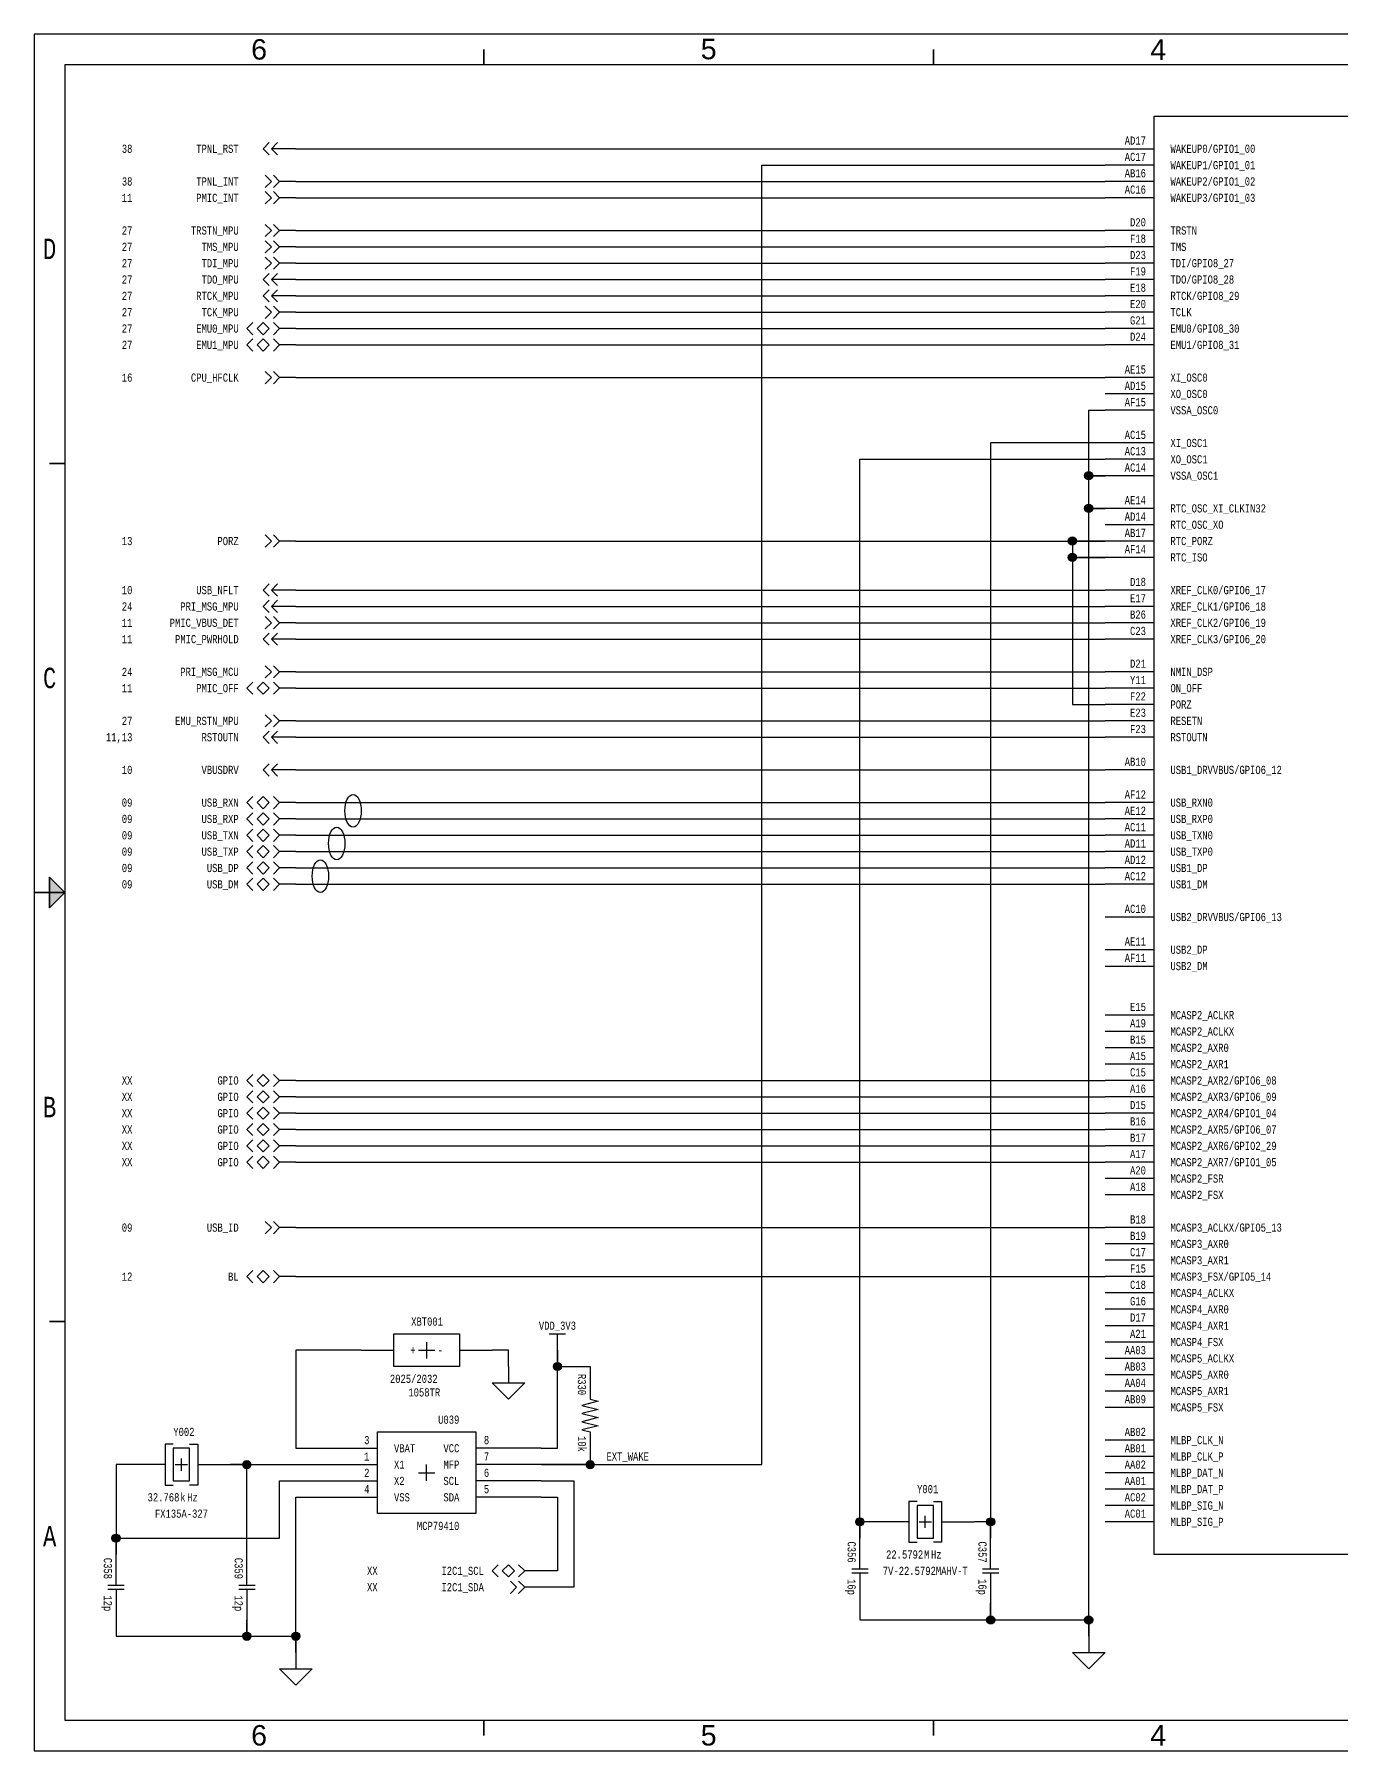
# Paper-space layout '18' of a CAD drawing. Header units: inches. Extents: x 0.2 to 16.8, y 0.2 to 10.8.
# Drawn here: x 0.25 to 8.24, y 0.25 to 10.75 of the extents above; entities that cross this region are included whole.
import ezdxf
from ezdxf.enums import TextEntityAlignment as Align

# ---------------------------------------------------------------- set-up
doc = ezdxf.new("R2010")
doc.units = ezdxf.units.IN
doc.header["$MEASUREMENT"] = 0
for name, color, linetype in [('BORDER', 13, 'Continuous'), ('COMPONENT', 14, 'Continuous'), ('SIGNAL', 84, 'Continuous'), ('TEXT', 252, 'Continuous')]:
    doc.layers.add(name, color=color, linetype=linetype)
doc.styles.add('Monotxt_75', font='monotxt.shx', dxfattribs={"width": 0.75})
doc.styles.get("Standard").update_dxf_attribs({"font": 'arial.ttf'})

# ---------------------------------------------------------------- blocks, each defined once
blk = doc.blocks.new('ANSI B Frame')
at = {"layer": 'BORDER', "lineweight": 35}
h = blk.add_hatch(color=256, dxfattribs=at)
h.dxf.hatch_style = 1
h.paths.add_polyline_path([(0.34375, 5.59375), (0.34375, 5.5), (0.4375, 5.5)])
h.paths.add_polyline_path([(0.4375, 5.5), (0.34375, 5.5), (0.34375, 5.40625)])
at = {"layer": 'BORDER'}
for points in [[(0.25, 0.25), (16.75, 0.25), (16.75, 10.75), (0.25, 10.75)], [(0.4375, 0.4375), (16.5625, 0.4375), (16.5625, 10.5625), (0.4375, 10.5625)]]:
    blk.add_lwpolyline(points, close=True, dxfattribs=at)
at = {"layer": 'BORDER', "lineweight": 35}
for points in [[(3, 10.65625), (3, 10.5625)], [(5.75, 10.65625), (5.75, 10.5625)], [(0.34375, 8.125), (0.4375, 8.125)], [(0.4375, 5.5), (0.25, 5.5)], [(0.34375, 2.875), (0.4375, 2.875)], [(3, 0.34375), (3, 0.4375)], [(5.75, 0.34375), (5.75, 0.4375)]]:
    blk.add_lwpolyline(points, dxfattribs=at)
blk.add_lwpolyline([(0.4375, 5.5), (0.34375, 5.59375), (0.34375, 5.40625)], close=True, dxfattribs=at)
at = {"layer": 'BORDER', "style": 'Monotxt_75', "width": 0.75}
for s, p in [('D', (0.34375, 9.4375)), ('C', (0.34375, 6.8125)), ('B', (0.34375, 4.1875)), ('A', (0.34375, 1.5625))]:
    blk.add_text(s, height=0.125, dxfattribs=at).set_placement(p, align=Align.MIDDLE_CENTER)
at = {"layer": 'BORDER', "flags": 8}
for tag, p in [('ZN6', (1.625, 10.65787)), ('ZN5', (4.375, 10.66009)), ('ZN4', (7.125, 10.65625)), ('ZN3', (9.875, 10.65796)), ('ZN2', (12.625, 10.65574)), ('ZN1', (15.375, 10.65574)), ('ZN6', (1.625, 0.34375)), ('ZN5', (4.375, 0.34375)), ('ZN4', (7.125, 0.34375)), ('ZN3', (9.875, 0.34375)), ('ZN2', (12.625, 0.34375)), ('ZN1', (15.375, 0.34375))]:
    blk.add_attdef(tag, text='', height=0.125, dxfattribs=at).set_placement(p, align=Align.MIDDLE_CENTER)
at = {"layer": 'TEXT', "style": 'Monotxt_75', "width": 0.75, "flags": 8}
for tag, height, p in [('DESRP', 0.0625, (13.625, 1)), ('DWG_NO', 0.1875, (13.9625, 0.7125))]:
    blk.add_attdef(tag, text='', height=height, dxfattribs=at).set_placement(p, align=Align.MIDDLE_LEFT)
for tag, height, p in [('SHTSZ', 0.1875, (13.7375, 0.7125)), ('REV', 0.1875, (16.4125, 0.7125)), ('SCALE', 0.0625, (14.15625, 0.5)), ('REVDATE', 0.0625, (15.11875, 0.5)), ('CURRSHT', 0.0625, (16.0625, 0.5)), ('LASTSHT', 0.0625, (16.4375, 0.5))]:
    blk.add_attdef(tag, text='', height=height, dxfattribs=at).set_placement(p, align=Align.MIDDLE_CENTER)
blk = doc.blocks.new('AM5728_A')
blk.add_lwpolyline([(-1.4, 4.4), (1.4, 4.4), (1.4, -4.4), (-1.4, -4.4)], close=True)
for points in [[(-1.7, 4.2), (-1.4, 4.2)], [(1.7, 4.2), (1.4, 4.2)], [(-1.4, 4.1), (-1.7, 4.1)], [(1.7, 4.1), (1.4, 4.1)], [(-1.4, 4), (-1.7, 4)], [(1.7, 4), (1.4, 4)], [(-1.4, 3.9), (-1.7, 3.9)], [(1.7, 3.9), (1.4, 3.9)], [(1.7, 3.8), (1.4, 3.8)], [(-1.4, 3.7), (-1.7, 3.7)], [(1.7, 3.7), (1.4, 3.7)], [(-1.4, 3.6), (-1.7, 3.6)], [(1.7, 3.6), (1.4, 3.6)], [(-1.4, 3.5), (-1.7, 3.5)], [(1.7, 3.5), (1.4, 3.5)], [(-1.4, 3.4), (-1.7, 3.4)], [(1.7, 3.4), (1.4, 3.4)], [(-1.4, 3.3), (-1.7, 3.3)], [(1.7, 3.3), (1.4, 3.3)], [(-1.4, 3.2), (-1.7, 3.2)], [(1.7, 3.2), (1.4, 3.2)], [(-1.4, 3.1), (-1.7, 3.1)], [(1.7, 3.1), (1.4, 3.1)], [(-1.4, 3), (-1.7, 3)], [(1.7, 3), (1.4, 3)], [(1.7, 2.9), (1.4, 2.9)], [(-1.4, 2.8), (-1.7, 2.8)], [(1.7, 2.8), (1.4, 2.8)], [(-1.4, 2.7), (-1.7, 2.7)], [(1.7, 2.7), (1.4, 2.7)], [(-1.4, 2.6), (-1.7, 2.6)], [(1.7, 2.6), (1.4, 2.6)], [(1.7, 2.5), (1.4, 2.5)], [(-1.4, 2.4), (-1.7, 2.4)], [(1.7, 2.4), (1.4, 2.4)], [(-1.4, 2.3), (-1.7, 2.3)], [(1.7, 2.3), (1.4, 2.3)], [(-1.4, 2.2), (-1.7, 2.2)], [(1.7, 2.2), (1.4, 2.2)], [(1.7, 2.1), (1.4, 2.1)], [(-1.4, 2), (-1.7, 2)], [(1.7, 2), (1.4, 2)], [(-1.4, 1.9), (-1.7, 1.9)], [(1.7, 1.9), (1.4, 1.9)], [(-1.4, 1.8), (-1.7, 1.8)], [(1.7, 1.8), (1.4, 1.8)], [(-1.4, 1.7), (-1.7, 1.7)], [(1.7, 1.7), (1.4, 1.7)], [(1.7, 1.6), (1.4, 1.6)], [(-1.4, 1.5), (-1.7, 1.5)], [(1.7, 1.5), (1.4, 1.5)], [(-1.4, 1.4), (-1.7, 1.4)], [(1.7, 1.4), (1.4, 1.4)], [(-1.4, 1.3), (-1.7, 1.3)], [(1.7, 1.3), (1.4, 1.3)], [(-1.4, 1.2), (-1.7, 1.2)], [(1.7, 1.2), (1.4, 1.2)], [(1.7, 1.1), (1.4, 1.1)], [(-1.4, 1), (-1.7, 1)], [(1.7, 1), (1.4, 1)], [(-1.4, 0.9), (-1.7, 0.9)], [(1.7, 0.9), (1.4, 0.9)], [(-1.4, 0.8), (-1.7, 0.8)], [(1.7, 0.8), (1.4, 0.8)], [(-1.4, 0.7), (-1.7, 0.7)], [(1.7, 0.7), (1.4, 0.7)], [(-1.4, 0.6), (-1.7, 0.6)], [(1.7, 0.6), (1.4, 0.6)], [(1.7, 0.5), (1.4, 0.5)], [(-1.4, 0.4), (-1.7, 0.4)], [(1.7, 0.4), (1.4, 0.4)], [(1.7, 0.3), (1.4, 0.3)], [(-1.4, 0.2), (-1.7, 0.2)], [(1.7, 0.2), (1.4, 0.2)], [(-1.4, 0.1), (-1.7, 0.1)], [(-1.4, 0), (-1.7, 0)], [(1.7, 0.1), (1.4, 0.1)], [(1.7, 0), (1.4, 0)], [(-1.4, -0.1), (-1.7, -0.1)], [(1.7, -0.1), (1.4, -0.1)], [(-1.4, -0.2), (-1.7, -0.2)], [(1.7, -0.2), (1.4, -0.2)], [(-1.4, -0.3), (-1.7, -0.3)], [(1.7, -0.3), (1.4, -0.3)], [(1.7, -0.4), (1.4, -0.4)], [(-1.4, -0.5), (-1.7, -0.5)], [(1.7, -0.5), (1.4, -0.5)], [(1.7, -0.6), (1.4, -0.6)], [(-1.4, -0.7), (-1.7, -0.7)], [(1.7, -0.7), (1.4, -0.7)], [(-1.7, -0.8), (-1.4, -0.8)], [(1.7, -0.8), (1.4, -0.8)], [(1.7, -0.9), (1.4, -0.9)], [(1.7, -1), (1.4, -1)], [(-1.4, -1.1), (-1.7, -1.1)], [(1.7, -1.1), (1.4, -1.1)], [(-1.4, -1.2), (-1.7, -1.2)], [(1.7, -1.2), (1.4, -1.2)], [(-1.4, -1.3), (-1.7, -1.3)], [(-1.4, -1.4), (-1.7, -1.4)], [(1.7, -1.4), (1.4, -1.4)], [(-1.4, -1.5), (-1.7, -1.5)], [(1.7, -1.5), (1.4, -1.5)], [(-1.4, -1.6), (-1.7, -1.6)], [(1.7, -1.6), (1.4, -1.6)], [(-1.4, -1.7), (-1.7, -1.7)], [(1.7, -1.7), (1.4, -1.7)], [(-1.4, -1.8), (-1.7, -1.8)], [(1.7, -1.8), (1.4, -1.8)], [(-1.4, -1.9), (-1.7, -1.9)], [(1.7, -1.9), (1.4, -1.9)], [(-1.4, -2), (-1.7, -2)], [(-1.4, -2.1), (-1.7, -2.1)], [(1.7, -2), (1.4, -2)], [(-1.4, -2.2), (-1.7, -2.2)], [(1.7, -2.1), (1.4, -2.1)], [(1.7, -2.2), (1.4, -2.2)], [(1.7, -2.3), (1.4, -2.3)], [(-1.4, -2.4), (-1.7, -2.4)], [(1.7, -2.4), (1.4, -2.4)], [(-1.4, -2.5), (-1.7, -2.5)], [(1.7, -2.5), (1.4, -2.5)], [(-1.4, -2.6), (-1.7, -2.6)], [(1.7, -2.6), (1.4, -2.6)], [(-1.4, -2.7), (-1.7, -2.7)], [(1.7, -2.7), (1.4, -2.7)], [(-1.4, -2.8), (-1.7, -2.8)], [(1.7, -2.8), (1.4, -2.8)], [(-1.4, -2.9), (-1.7, -2.9)], [(1.7, -2.9), (1.4, -2.9)], [(-1.4, -3), (-1.7, -3)], [(1.7, -3), (1.4, -3)], [(-1.4, -3.1), (-1.7, -3.1)], [(1.7, -3.1), (1.4, -3.1)], [(-1.4, -3.2), (-1.7, -3.2)], [(1.7, -3.2), (1.4, -3.2)], [(-1.4, -3.3), (-1.7, -3.3)], [(1.7, -3.3), (1.4, -3.3)], [(-1.4, -3.4), (-1.7, -3.4)], [(-1.4, -3.5), (-1.7, -3.5)], [(1.7, -3.5), (1.4, -3.5)], [(1.7, -3.6), (1.4, -3.6)], [(-1.4, -3.7), (-1.7, -3.7)], [(1.7, -3.7), (1.4, -3.7)], [(-1.4, -3.8), (-1.7, -3.8)], [(1.7, -3.8), (1.4, -3.8)], [(-1.4, -3.9), (-1.7, -3.9)], [(1.7, -3.9), (1.4, -3.9)], [(-1.4, -4), (-1.7, -4)], [(-1.4, -4.1), (-1.7, -4.1)], [(1.7, -4.1), (1.4, -4.1)], [(-1.4, -4.2), (-1.7, -4.2)], [(1.7, -4.2), (1.4, -4.2)]]:
    blk.add_lwpolyline(points)
at = {"color": 7}
for points in [[(0, 0.1), (0, 0), (0.1, 0)], [(-0.1, 0), (0, 0), (0, -0.1)]]:
    blk.add_lwpolyline(points, dxfattribs=at)
at = {"layer": 'TEXT', "style": 'Monotxt_75', "width": 0.75}
for s, p in [('a', (1.3, 4.45)), ('AD17', (-1.45, 4.225)), ('AC17', (-1.45, 4.125)), ('AB16', (-1.45, 4.025)), ('AC16', (-1.45, 3.925)), ('D20', (-1.45, 3.725)), ('F18', (-1.45, 3.625)), ('D23', (-1.45, 3.525)), ('F19', (-1.45, 3.425)), ('E18', (-1.45, 3.325)), ('E20', (-1.45, 3.225)), ('G21', (-1.45, 3.125)), ('D24', (-1.45, 3.025)), ('AE15', (-1.45, 2.825)), ('AD15', (-1.45, 2.725)), ('AF15', (-1.45, 2.625)), ('AC15', (-1.45, 2.425)), ('AC13', (-1.45, 2.325)), ('AC14', (-1.45, 2.225)), ('AE14', (-1.45, 2.025)), ('AD14', (-1.45, 1.925)), ('AB17', (-1.45, 1.825)), ('AF14', (-1.45, 1.725)), ('D18', (-1.45, 1.525)), ('E17', (-1.45, 1.425)), ('B26', (-1.45, 1.325)), ('C23', (-1.45, 1.225)), ('D21', (-1.45, 1.025)), ('Y11', (-1.45, 0.925)), ('F22', (-1.45, 0.825)), ('E23', (-1.45, 0.725)), ('F23', (-1.45, 0.625)), ('AB10', (-1.45, 0.425)), ('AF12', (-1.45, 0.225)), ('AE12', (-1.45, 0.125)), ('AC11', (-1.45, 0.025)), ('AD11', (-1.45, -0.075)), ('AD12', (-1.45, -0.175)), ('AC12', (-1.45, -0.275)), ('AC10', (-1.45, -0.475)), ('AE11', (-1.45, -0.675)), ('AF11', (-1.45, -0.775)), ('E15', (-1.45, -1.075)), ('A19', (-1.45, -1.175)), ('B15', (-1.45, -1.275)), ('A15', (-1.45, -1.375)), ('C15', (-1.45, -1.475)), ('A16', (-1.45, -1.575)), ('D15', (-1.45, -1.675)), ('B16', (-1.45, -1.775)), ('B17', (-1.45, -1.875)), ('A17', (-1.45, -1.975)), ('A20', (-1.45, -2.075)), ('A18', (-1.45, -2.175)), ('B18', (-1.45, -2.375)), ('B19', (-1.45, -2.475)), ('C17', (-1.45, -2.575)), ('C18', (-1.45, -2.775)), ('F15', (-1.45, -2.675)), ('G16', (-1.45, -2.875)), ('D17', (-1.45, -2.975)), ('A21', (-1.45, -3.075)), ('AA03', (-1.45, -3.175)), ('AB03', (-1.45, -3.275)), ('AA04', (-1.45, -3.375)), ('AB09', (-1.45, -3.475)), ('AB02', (-1.45, -3.675)), ('AB01', (-1.45, -3.775)), ('AA02', (-1.45, -3.875)), ('AA01', (-1.45, -3.975)), ('AC02', (-1.45, -4.075)), ('AC01', (-1.45, -4.175))]:
    blk.add_text(s, height=0.05, dxfattribs=at).set_placement(p, align=Align.RIGHT)
for s, p in [('WAKEUP0/GPIO1_00', (-1.3, 4.2)), ('WAKEUP1/GPIO1_01', (-1.3, 4.1)), ('WAKEUP2/GPIO1_02', (-1.3, 4)), ('WAKEUP3/GPIO1_03', (-1.3, 3.9)), ('TRSTN', (-1.3, 3.7)), ('TMS', (-1.3, 3.6)), ('TDI/GPIO8_27', (-1.3, 3.5)), ('TDO/GPIO8_28', (-1.3, 3.4)), ('RTCK/GPIO8_29', (-1.3, 3.3)), ('TCLK', (-1.3, 3.2)), ('EMU0/GPIO8_30', (-1.3, 3.1)), ('EMU1/GPIO8_31', (-1.3, 3)), ('XI_OSC0', (-1.3, 2.8)), ('VSSA_OSC0', (-1.3, 2.6)), ('XO_OSC0', (-1.3, 2.7)), ('XI_OSC1', (-1.3, 2.4)), ('XO_OSC1', (-1.3, 2.3)), ('VSSA_OSC1', (-1.3, 2.2)), ('RTC_OSC_XI_CLKIN32', (-1.3, 2)), ('RTC_OSC_XO', (-1.3, 1.9)), ('RTC_PORZ', (-1.3, 1.8)), ('RTC_ISO', (-1.3, 1.7)), ('XREF_CLK0/GPIO6_17', (-1.3, 1.5)), ('XREF_CLK1/GPIO6_18', (-1.3, 1.4)), ('XREF_CLK2/GPIO6_19', (-1.3, 1.3)), ('XREF_CLK3/GPIO6_20', (-1.3, 1.2)), ('NMIN_DSP', (-1.3, 1)), ('ON_OFF', (-1.3, 0.9)), ('PORZ', (-1.3, 0.8)), ('RESETN', (-1.3, 0.7)), ('RSTOUTN', (-1.3, 0.6)), ('USB1_DRVVBUS/GPIO6_12', (-1.3, 0.4)), ('USB_RXN0', (-1.3, 0.2)), ('USB_RXP0', (-1.3, 0.1)), ('USB_TXN0', (-1.3, 0)), ('USB_TXP0', (-1.3, -0.1)), ('USB1_DP', (-1.3, -0.2)), ('USB1_DM', (-1.3, -0.3)), ('USB2_DRVVBUS/GPIO6_13', (-1.3, -0.5)), ('USB2_DP', (-1.3, -0.7)), ('USB2_DM', (-1.3, -0.8)), ('MCASP2_ACLKR', (-1.3, -1.1)), ('MCASP2_ACLKX', (-1.3, -1.2)), ('MCASP2_AXR0', (-1.3, -1.3)), ('MCASP2_AXR1', (-1.3, -1.4)), ('MCASP2_AXR2/GPIO6_08', (-1.3, -1.5)), ('MCASP2_AXR3/GPIO6_09', (-1.3, -1.6)), ('MCASP2_AXR4/GPIO1_04', (-1.3, -1.7)), ('MCASP2_AXR5/GPIO6_07', (-1.3, -1.8)), ('MCASP2_AXR6/GPIO2_29', (-1.3, -1.9)), ('MCASP2_AXR7/GPIO1_05', (-1.3, -2)), ('MCASP2_FSR', (-1.3, -2.1)), ('MCASP2_FSX', (-1.3, -2.2)), ('MCASP3_ACLKX/GPIO5_13', (-1.3, -2.4)), ('MCASP3_AXR0', (-1.3, -2.5)), ('MCASP3_AXR1', (-1.3, -2.6)), ('MCASP3_FSX/GPIO5_14', (-1.3, -2.7)), ('MCASP4_ACLKX', (-1.3, -2.8)), ('MCASP4_AXR0', (-1.3, -2.9)), ('MCASP4_AXR1', (-1.3, -3)), ('MCASP4_FSX', (-1.3, -3.1)), ('MCASP5_ACLKX', (-1.3, -3.2)), ('MCASP5_AXR0', (-1.3, -3.3)), ('MCASP5_AXR1', (-1.3, -3.4)), ('MCASP5_FSX', (-1.3, -3.5)), ('MLBP_CLK_N', (-1.3, -3.7)), ('MLBP_CLK_P', (-1.3, -3.8)), ('MLBP_DAT_N', (-1.3, -3.9)), ('MLBP_DAT_P', (-1.3, -4)), ('MLBP_SIG_N', (-1.3, -4.1)), ('MLBP_SIG_P', (-1.3, -4.2))]:
    blk.add_text(s, height=0.05, dxfattribs=at).set_placement(p, align=Align.MIDDLE_LEFT)
for s, p in [('GPMC_A00/GPIO7_03', (1.3, 4.2)), ('GPMC_A01/GPIO7_04', (1.3, 4.1)), ('GPMC_A02/GPIO7_05', (1.3, 4)), ('GPMC_A03/GPIO7_06', (1.3, 3.9)), ('GPMC_A04/GPIO1_26', (1.3, 3.8)), ('GPMC_A05/GPIO1_27', (1.3, 3.7)), ('GPMC_A06/GPIO1_28', (1.3, 3.6)), ('GPMC_A07/GPIO1_29', (1.3, 3.5)), ('GPMC_A08/GPIO1_30', (1.3, 3.4)), ('GPMC_A09/GPIO1_31', (1.3, 3.3)), ('GPMC_A10/GPIO2_00', (1.3, 3.2)), ('GPMC_A11/GPIO2_01', (1.3, 3.1)), ('GPMC_A12/GPIO2_02', (1.3, 3)), ('GPMC_A13/GPIO2_03', (1.3, 2.9)), ('GPMC_A14/GPIO2_04', (1.3, 2.8)), ('GPMC_A15/GPIO2_05', (1.3, 2.7)), ('GPMC_A16/GPIO2_06', (1.3, 2.6)), ('GPMC_A17/GPIO2_07', (1.3, 2.5)), ('GPMC_A18/GPIO2_08', (1.3, 2.4)), ('GPMC_A19/GPIO2_09', (1.3, 2.3)), ('GPMC_A20/GPIO2_10', (1.3, 2.2)), ('GPMC_A21/GPIO2_11', (1.3, 2.1)), ('GPMC_A22/GPIO2_12', (1.3, 2)), ('GPMC_A23/GPIO2_13', (1.3, 1.9)), ('GPMC_A24/GPIO2_14', (1.3, 1.8)), ('GPMC_A25/GPIO2_15', (1.3, 1.7)), ('GPMC_A26/GPIO2_16', (1.3, 1.6)), ('GPMC_A27/GPIO2_17', (1.3, 1.5)), ('GPMC_AD00/GPIO1_06/SYSBOOT00', (1.3, 1.4)), ('GPMC_AD01/GPIO1_07/SYSBOOT01', (1.3, 1.3)), ('GPMC_AD02/GPIO1_08/SYSBOOT02', (1.3, 1.2)), ('GPMC_AD03/GPIO1_09/SYSBOOT03', (1.3, 1.1)), ('GPMC_AD04/GPIO1_10/SYSBOOT04', (1.3, 1)), ('GPMC_AD05/GPIO1_11/SYSBOOT05', (1.3, 0.9)), ('GPMC_AD06/GPIO1_12/SYSBOOT06', (1.3, 0.8)), ('GPMC_AD07/GPIO1_13/SYSBOOT07', (1.3, 0.7)), ('GPMC_AD08/GPIO7_18/SYSBOOT08', (1.3, 0.6)), ('GPMC_AD09/GPIO7_19/SYSBOOT09', (1.3, 0.5)), ('GPMC_AD10/GPIO7_28/SYSBOOT10', (1.3, 0.4)), ('GPMC_AD11/GPIO7_29/SYSBOOT11', (1.3, 0.3)), ('GPMC_AD12/GPIO1_18/SYSBOOT12', (1.3, 0.2)), ('GPMC_AD13/GPIO1_19/SYSBOOT13', (1.3, 0.1)), ('GPMC_AD14/GPIO1_20/SYSBOOT14', (1.3, 0)), ('GPMC_AD15/GPIO1_21/SYSBOOT15', (1.3, -0.1)), ('GPMC_ADVN_ALE/GPIO2_23', (1.3, -0.2)), ('GPMC_BEN0/GPIO2_26', (1.3, -0.3)), ('GPMC_BEN1/GPIO2_27', (1.3, -0.4)), ('GPMC_CLK/GPIO2_22', (1.3, -0.5)), ('GPMC_CS0/GPIO2_19', (1.3, -0.6)), ('GPMC_CS1/GPIO2_18', (1.3, -0.7)), ('GPMC_CS2/GPIO2_20', (1.3, -0.8)), ('GPMC_CS3/GPIO2_21', (1.3, -0.9)), ('GPMC_OEN_REN/GPIO2_24', (1.3, -1)), ('GPMC_WAIT0/GPIO2_28', (1.3, -1.1)), ('GPMC_WEN/GPIO2_25', (1.3, -1.2)), ('MCASP1_ACLKR/GPIO5_00', (1.3, -1.4)), ('MCASP1_ACLKX/GPIO7_31', (1.3, -1.5)), ('MCASP1_AXR0/GPIO5_02', (1.3, -1.6)), ('MCASP1_AXR1/GPIO5_03', (1.3, -1.7)), ('MCASP1_AXR10/GPIO5_12', (1.3, -1.8)), ('MCASP1_AXR11/GPIO4_17', (1.3, -1.9)), ('MCASP1_AXR12/GPIO4_18', (1.3, -2)), ('MCASP1_AXR13/GPIO6_04', (1.3, -2.1)), ('MCASP1_AXR14/GPIO6_05', (1.3, -2.2)), ('MCASP1_AXR15/GPIO6_06', (1.3, -2.3)), ('MCASP1_AXR2/GPIO5_04', (1.3, -2.4)), ('MCASP1_AXR3/GPIO5_05', (1.3, -2.5)), ('MCASP1_AXR4/GPIO5_06', (1.3, -2.6)), ('MCASP1_AXR5/GPIO5_07', (1.3, -2.7)), ('MCASP1_AXR6/GPIO5_08', (1.3, -2.8)), ('MCASP1_AXR7/GPIO5_09', (1.3, -2.9)), ('MCASP1_AXR8/GPIO5_10', (1.3, -3)), ('MCASP1_AXR9/GPIO5_11', (1.3, -3.1)), ('MCASP1_FSR/GPIO5_01', (1.3, -3.2)), ('MCASP1_FSX/GPIO7_30', (1.3, -3.3)), ('GPIO6_10', (1.3, -3.5)), ('GPIO6_11', (1.3, -3.6)), ('GPIO6_14', (1.3, -3.7)), ('GPIO6_15', (1.3, -3.8)), ('GPIO6_16', (1.3, -3.9)), ('LJCB_CLKN', (1.3, -4.1)), ('LJCB_CLKP', (1.3, -4.2))]:
    blk.add_text(s, height=0.05, dxfattribs=at).set_placement(p, align=Align.MIDDLE_RIGHT)
for s, p in [('R06', (1.45, 4.225)), ('T09', (1.45, 4.125)), ('T06', (1.45, 4.025)), ('T07', (1.45, 3.925)), ('P06', (1.45, 3.825)), ('R09', (1.45, 3.725)), ('R05', (1.45, 3.625)), ('P05', (1.45, 3.525)), ('N07', (1.45, 3.425)), ('R04', (1.45, 3.325)), ('N09', (1.45, 3.225)), ('P09', (1.45, 3.125)), ('P04', (1.45, 3.025)), ('R03', (1.45, 2.925)), ('T02', (1.45, 2.825)), ('U02', (1.45, 2.725)), ('U01', (1.45, 2.625)), ('P03', (1.45, 2.525)), ('R02', (1.45, 2.425)), ('K07', (1.45, 2.325)), ('M07', (1.45, 2.225)), ('J05', (1.45, 2.125)), ('K06', (1.45, 2.025)), ('J07', (1.45, 1.925)), ('J04', (1.45, 1.825)), ('J06', (1.45, 1.725)), ('H04', (1.45, 1.625)), ('H05', (1.45, 1.525)), ('M06', (1.45, 1.425)), ('M02', (1.45, 1.325)), ('L05', (1.45, 1.225)), ('M01', (1.45, 1.125)), ('L06', (1.45, 1.025)), ('L04', (1.45, 0.925)), ('L03', (1.45, 0.825)), ('L02', (1.45, 0.725)), ('L01', (1.45, 0.625)), ('K02', (1.45, 0.525)), ('J01', (1.45, 0.425)), ('J02', (1.45, 0.325)), ('H01', (1.45, 0.225)), ('J03', (1.45, 0.125)), ('H02', (1.45, 0.025)), ('H03', (1.45, -0.075)), ('N01', (1.45, -0.175)), ('N06', (1.45, -0.275)), ('M04', (1.45, -0.375)), ('T01', (1.45, -0.575)), ('P07', (1.45, -0.475)), ('H06', (1.45, -0.675)), ('P02', (1.45, -0.775)), ('P01', (1.45, -0.875)), ('M05', (1.45, -0.975)), ('N02', (1.45, -1.075)), ('M03', (1.45, -1.175)), ('B14', (1.45, -1.375)), ('C14', (1.45, -1.475)), ('G12', (1.45, -1.575)), ('F12', (1.45, -1.675)), ('B13', (1.45, -1.775)), ('A12', (1.45, -1.875)), ('E14', (1.45, -1.975)), ('A13', (1.45, -2.075)), ('G14', (1.45, -2.175)), ('F14', (1.45, -2.275)), ('G13', (1.45, -2.375)), ('J11', (1.45, -2.475)), ('E12', (1.45, -2.575)), ('F13', (1.45, -2.675)), ('C12', (1.45, -2.775)), ('D12', (1.45, -2.875)), ('B12', (1.45, -2.975)), ('A11', (1.45, -3.075)), ('J14', (1.45, -3.175)), ('D14', (1.45, -3.275)), ('AC05', (1.45, -3.475)), ('AB04', (1.45, -3.575)), ('E21', (1.45, -3.675)), ('F20', (1.45, -3.775)), ('F21', (1.45, -3.875)), ('AH15', (1.45, -4.075)), ('AG15', (1.45, -4.175))]:
    blk.add_text(s, height=0.05, dxfattribs=at).set_placement(p)
blk.add_text('AM5728', height=0.05, dxfattribs=at).set_placement((1.3, -4.45), align=Align.TOP_RIGHT)
at = {"layer": 'TEXT', "style": 'Monotxt_75', "width": 0.75, "flags": 8}
blk.add_attdef('REFNO', text='', height=0.05, dxfattribs=at).set_placement((1.262, 4.45), align=Align.RIGHT)
blk = doc.blocks.new('FROM_CONN')
for points in [[(0, 0), (0.05, 0)], [(0.06875, 0.01875), (0.05, 0), (0.06875, -0.01875)], [(0.09375, 0.01875), (0.075, 0), (0.09375, -0.01875)]]:
    blk.add_lwpolyline(points)
blk = doc.blocks.new('TO_CONN')
for points in [[(0, 0), (0.075, 0)], [(0.05625, 0.01875), (0.075, 0), (0.05625, -0.01875)], [(0.08125, 0.01875), (0.1, 0), (0.08125, -0.01875)]]:
    blk.add_lwpolyline(points)
blk = doc.blocks.new('BIDIR_CONN')
for points in [[(0, 0), (0.05, 0)], [(0.06875, 0.01875), (0.05, 0), (0.06875, -0.01875)], [(0.13125, 0.01875), (0.15, 0), (0.13125, -0.01875)]]:
    blk.add_lwpolyline(points)
blk.add_lwpolyline([(0.1, 0.01875), (0.08125, 0), (0.1, -0.01875), (0.11875, 0)], close=True)
blk = doc.blocks.new('FLOAT_GND')
blk.add_lwpolyline([(0, 0), (0, -0.05)])
blk.add_lwpolyline([(-0.05, -0.05), (0.05, -0.05), (0, -0.1)], close=True)
blk = doc.blocks.new('CONNECT')
blk.add_hatch(color=256).paths.add_polyline_path([(0.0125, 0, 1), (-0.0125, 0, 1)])
blk.add_circle((0, 0), 0.0125)
blk = doc.blocks.new('CAP')
for points in [[(0, 0.0125), (0, 0.2)], [(-0.05, 0.0125), (0.05, 0.0125)], [(-0.05, -0.0125), (0.05, -0.0125)], [(0, -0.0125), (0, -0.2)]]:
    blk.add_lwpolyline(points)
at = {"layer": 'TEXT', "style": 'Monotxt_75', "width": 0.75, "flags": 8}
blk.add_attdef('REFID', text='', height=0.05, rotation=270, dxfattribs=at).set_placement((-0.025, 0.05), align=Align.TOP_RIGHT)
blk.add_attdef('VALUE', text='', height=0.05, rotation=270, dxfattribs=at).set_placement((-0.025, -0.05), align=Align.TOP_LEFT)
blk = doc.blocks.new('XTAL')
for points in [[(-0.05, 0.125), (-0.1, 0.125), (-0.1, -0.125), (-0.05, -0.125)], [(0.05, 0.125), (0.1, 0.125), (0.1, -0.125), (0.05, -0.125)], [(-0.1, 0), (-0.3, 0)], [(0.1, 0), (0.3, 0)]]:
    blk.add_lwpolyline(points)
blk.add_lwpolyline([(-0.05, 0.1), (-0.05, -0.1), (0.05, -0.1), (0.05, 0.1)], close=True)
at = {"color": 7}
for points in [[(-0.0375, 0), (0, 0), (0, 0.0375)], [(0, -0.0375), (0, 0), (0.0375, 0)]]:
    blk.add_lwpolyline(points, dxfattribs=at)
at = {"layer": 'TEXT', "style": 'Monotxt_75', "width": 0.75}
blk.add_text('Hz', height=0.05, dxfattribs=at).set_placement((0.1, -0.175), align=Align.TOP_RIGHT)
at = {"layer": 'TEXT', "style": 'Monotxt_75', "width": 0.75, "flags": 8}
blk.add_attdef('REF', (-0.05, 0.175), '', height=0.05, dxfattribs=at)
for tag, p in [('VALUE', (-0.0125, -0.175)), ('PREFIX', (0.025, -0.175))]:
    blk.add_attdef(tag, text='', height=0.05, dxfattribs=at).set_placement(p, align=Align.TOP_RIGHT)
blk.add_attdef('PN', text='', height=0.05, dxfattribs=at).set_placement((0, -0.275), align=Align.TOP_CENTER)
blk = doc.blocks.new('MCP79410')
blk.add_lwpolyline([(-0.3, 0.25), (0.3, 0.25), (0.3, -0.25), (-0.3, -0.25)], close=True)
for points in [[(-0.7, 0.15), (-0.3, 0.15)], [(0.7, 0.15), (0.3, 0.15)], [(-0.7, 0.05), (-0.3, 0.05)], [(0.7, 0.05), (0.3, 0.05)], [(-0.7, -0.05), (-0.3, -0.05)], [(0.7, -0.05), (0.3, -0.05)], [(-0.7, -0.15), (-0.3, -0.15)], [(0.7, -0.15), (0.3, -0.15)]]:
    blk.add_lwpolyline(points)
at = {"color": 7}
for points in [[(-0.05, 0), (0, 0), (0, 0.05)], [(0, -0.05), (0, 0), (0.05, 0)]]:
    blk.add_lwpolyline(points, dxfattribs=at)
at = {"layer": 'TEXT', "style": 'Monotxt_75', "width": 0.75}
for s, p in [('3', (-0.35, 0.175)), ('1', (-0.35, 0.075)), ('2', (-0.35, -0.025)), ('4', (-0.35, -0.125))]:
    blk.add_text(s, height=0.05, dxfattribs=at).set_placement(p, align=Align.RIGHT)
for s, p in [('8', (0.35, 0.175)), ('7', (0.35, 0.075)), ('6', (0.35, -0.025)), ('5', (0.35, -0.125))]:
    blk.add_text(s, height=0.05, dxfattribs=at).set_placement(p)
for s, p in [('VBAT', (-0.2, 0.15)), ('X1', (-0.2, 0.05)), ('X2', (-0.2, -0.05)), ('VSS', (-0.2, -0.15))]:
    blk.add_text(s, height=0.05, dxfattribs=at).set_placement(p, align=Align.MIDDLE_LEFT)
for s, p in [('VCC', (0.2, 0.15)), ('MFP', (0.2, 0.05)), ('SCL', (0.2, -0.05)), ('SDA', (0.2, -0.15))]:
    blk.add_text(s, height=0.05, dxfattribs=at).set_placement(p, align=Align.MIDDLE_RIGHT)
at = {"layer": 'TEXT', "style": 'Monotxt_75', "width": 0.75, "flags": 8}
blk.add_attdef('REFID', text='', height=0.05, dxfattribs=at).set_placement((0.2, 0.3), align=Align.RIGHT)
blk.add_attdef('MFGPN', text='', height=0.05, dxfattribs=at).set_placement((0.2, -0.3), align=Align.TOP_RIGHT)
blk = doc.blocks.new('COIN_BATT')
for points in [[(-0.4, 0), (-0.2, 0)], [(0.2, 0), (0.4, 0)]]:
    blk.add_lwpolyline(points)
blk.add_lwpolyline([(-0.2, 0.1), (0.2, 0.1), (0.2, -0.1), (-0.2, -0.1)], close=True)
at = {"color": 7}
for points in [[(-0.05, 0), (0, 0), (0, -0.05)], [(0, 0.05), (0, 0), (0.05, 0)]]:
    blk.add_lwpolyline(points, dxfattribs=at)
at = {"layer": 'TEXT', "style": 'Monotxt_75', "width": 0.75}
blk.add_text('+', height=0.05, dxfattribs=at).set_placement((-0.1, 0), align=Align.MIDDLE_LEFT)
blk.add_text('-', height=0.05, dxfattribs=at).set_placement((0.1, 0), align=Align.MIDDLE_RIGHT)
at = {"layer": 'TEXT', "style": 'Monotxt_75', "width": 0.75, "flags": 8}
blk.add_attdef('REFID', text='', height=0.05, dxfattribs=at).set_placement((0.1, 0.15), align=Align.RIGHT)
blk.add_attdef('MFGPN_001', (0.0375, -0.2), '', height=0.05, dxfattribs=at)
blk = doc.blocks.new('SUPPLY_BUS')
for points in [[(0, 0), (0.05, 0)], [(0.05, 0.025), (0.05, -0.025)]]:
    blk.add_lwpolyline(points)
blk = doc.blocks.new('RES')
blk.add_lwpolyline([(-0.2, 0), (-0.1, 0), (-0.0875, 0.05), (-0.0625, -0.05), (-0.0375, 0.05), (-0.0125, -0.05), (0.0125, 0.05), (0.0375, -0.05), (0.0625, 0.05), (0.0875, -0.05), (0.1, 0), (0.2, 0)])
at = {"layer": 'TEXT', "style": 'Monotxt_75', "width": 0.75, "flags": 8}
blk.add_attdef('REFID', text='', height=0.05, dxfattribs=at).set_placement((-0.125, -0.025), align=Align.TOP_RIGHT)
blk.add_attdef('VALUE', text='', height=0.05, dxfattribs=at).set_placement((0.125, -0.025), align=Align.TOP_LEFT)

psp = doc.layouts.new('18')

# ---------------------------------------------------------------- linework, layer by layer
at = {"layer": 'SIGNAL'}
for points in [[(1.85, 10.05), (6.8, 10.05)], [(3.65, 2.1), (3.65, 2), (3.35, 2), (4.7, 2), (4.7, 9.95), (6.8, 9.95)], [(1.85, 9.85), (6.8, 9.85)], [(1.85, 9.75), (6.8, 9.75)], [(1.85, 9.55), (6.8, 9.55)], [(1.85, 9.45), (6.8, 9.45)], [(1.85, 9.35), (6.8, 9.35)], [(1.85, 9.25), (6.8, 9.25)], [(1.85, 9.15), (6.8, 9.15)], [(1.85, 9.05), (6.8, 9.05)], [(1.85, 8.95), (6.8, 8.95)], [(1.85, 8.85), (6.8, 8.85)], [(1.85, 8.65), (6.8, 8.65)], [(5.3, 1.15), (5.3, 1.05), (6.1, 1.05), (6.1, 1.15), (6.1, 1.075), (6.125, 1.05), (6.7, 1.05), (6.7, 0.95), (6.7, 7.85), (6.8, 7.85), (6.725, 7.85), (6.7, 7.875), (6.7, 8.05), (6.8, 8.05), (6.725, 8.05), (6.7, 8.075), (6.7, 8.45), (6.8, 8.45)], [(6.8, 8.25), (6.1, 8.25), (6.1, 1.55), (6.1, 1.65), (6, 1.65)], [(5.4, 1.65), (5.3, 1.65), (5.3, 1.55), (5.3, 8.15), (6.8, 8.15)], [(1.85, 7.65), (6.8, 7.65), (6.6, 7.65), (6.6, 7.55), (6.8, 7.55), (6.625, 7.55), (6.6, 7.525), (6.6, 6.65), (6.8, 6.65)], [(1.85, 7.35), (6.8, 7.35)], [(1.85, 7.25), (6.8, 7.25)], [(1.85, 7.15), (6.8, 7.15)], [(1.85, 7.05), (6.8, 7.05)], [(1.85, 6.85), (6.8, 6.85)], [(1.85, 6.75), (6.8, 6.75)], [(1.85, 6.55), (6.8, 6.55)], [(1.85, 6.45), (6.8, 6.45)], [(1.85, 6.25), (6.8, 6.25)], [(1.85, 6.05), (6.8, 6.05)], [(1.85, 5.95), (6.8, 5.95)], [(1.85, 5.85), (6.8, 5.85)], [(1.85, 5.75), (6.8, 5.75)], [(1.85, 5.65), (6.8, 5.65)], [(1.85, 5.55), (6.8, 5.55)], [(1.85, 4.35), (6.8, 4.35)], [(1.85, 4.25), (6.8, 4.25)], [(1.85, 4.15), (6.8, 4.15)], [(1.85, 4.05), (6.8, 4.05)], [(1.85, 3.95), (6.8, 3.95)], [(1.85, 3.85), (6.8, 3.85)], [(1.85, 3.45), (6.8, 3.45)], [(1.85, 3.15), (6.8, 3.15)], [(2.25, 2.7), (1.85, 2.7), (1.85, 2.1), (1.95, 2.1)], [(3.15, 2.6), (3.15, 2.7), (3.05, 2.7)], [(3.35, 2.1), (3.45, 2.1), (3.45, 2.7), (3.45, 2.6), (3.65, 2.6), (3.65, 2.5)], [(0.85, 2), (0.75, 2), (0.75, 1.45), (0.75, 1.55), (1.75, 1.55), (1.75, 1.9), (1.95, 1.9)], [(1.55, 1.45), (1.55, 2), (1.45, 2), (1.95, 2)], [(3.35, 1.9), (3.55, 1.9), (3.55, 1.25), (3.35, 1.25)], [(0.75, 1.05), (0.75, 0.95), (1.55, 0.95), (1.55, 1.05), (1.55, 0.975), (1.575, 0.95), (1.85, 0.95), (1.85, 0.85), (1.85, 1.8), (1.95, 1.8)], [(3.35, 1.8), (3.45, 1.8), (3.45, 1.35), (3.35, 1.35)]]:
    psp.add_lwpolyline(points, dxfattribs=at)
at = {"layer": 'TEXT'}
for centre in [(2.2, 6), (2.1, 5.8), (2, 5.6)]:
    psp.add_ellipse(centre, major_axis=(0, -0.1), ratio=0.5, dxfattribs=at)

# ---------------------------------------------------------------- block references
ref = psp.add_blockref('ANSI B Frame', (0, 0))
ref.add_attrib('ZN4', '4', dxfattribs={"layer": 'BORDER', "height": 0.125}).set_placement((7.125, 0.344), align=Align.MIDDLE_CENTER)
ref.add_attrib('ZN4', '4', dxfattribs={"layer": 'BORDER', "height": 0.125}).set_placement((7.125, 10.656), align=Align.MIDDLE_CENTER)
ref.add_attrib('ZN5', '5', dxfattribs={"layer": 'BORDER', "height": 0.125}).set_placement((4.375, 0.344), align=Align.MIDDLE_CENTER)
ref.add_attrib('ZN5', '5', dxfattribs={"layer": 'BORDER', "height": 0.125}).set_placement((4.375, 10.66), align=Align.MIDDLE_CENTER)
ref.add_attrib('ZN6', '6', dxfattribs={"layer": 'BORDER', "height": 0.125}).set_placement((1.625, 0.344), align=Align.MIDDLE_CENTER)
ref.add_attrib('ZN6', '6', dxfattribs={"layer": 'BORDER', "height": 0.125}).set_placement((1.625, 10.658), align=Align.MIDDLE_CENTER)
at = {"layer": 'COMPONENT'}
for name, p, values in [('AM5728_A', (8.5, 5.85), {'REFNO': 'U038'}), ('XTAL', (1.15, 2), {'REF': 'Y002', 'VALUE': '32.768', 'PREFIX': 'k', 'PN': 'FX135A-327'}), ('XTAL', (5.7, 1.65), {'REF': 'Y001', 'VALUE': '22.5792', 'PREFIX': 'M', 'PN': '7V-22.5792MAHV-T'})]:
    psp.add_blockref(name, p, dxfattribs=at).add_auto_attribs(values)
at = {"layer": 'COMPONENT', "xscale": 2, "yscale": 2, "zscale": 2}
for name, p, rotation in [('TO_CONN', (1.85, 10.05), 180), ('FROM_CONN', (1.85, 9.85), 180), ('FROM_CONN', (1.85, 9.75), 180), ('FROM_CONN', (1.85, 9.55), 180), ('FROM_CONN', (1.85, 9.45), 180), ('FROM_CONN', (1.85, 9.35), 180), ('TO_CONN', (1.85, 9.25), 180), ('TO_CONN', (1.85, 9.15), 180), ('FROM_CONN', (1.85, 9.05), 180), ('FROM_CONN', (1.85, 8.65), 180), ('FROM_CONN', (1.85, 7.65), 180), ('TO_CONN', (1.85, 7.35), 180), ('TO_CONN', (1.85, 7.25), 180), ('FROM_CONN', (1.85, 7.15), 180), ('TO_CONN', (1.85, 7.05), 180), ('FROM_CONN', (1.85, 6.85), 180), ('FROM_CONN', (1.85, 6.55), 180), ('TO_CONN', (1.85, 6.45), 180), ('TO_CONN', (1.85, 6.25), 180), ('FROM_CONN', (1.85, 3.45), 180), ('SUPPLY_BUS', (3.45, 2.7), 90), ('FROM_CONN', (3.35, 1.25), 180)]:
    psp.add_blockref(name, p, dxfattribs=dict(at, rotation=rotation))
at = {"layer": 'COMPONENT', "yscale": 2, "zscale": 2}
for name, p, xscale in [('BIDIR_CONN', (1.85, 8.95), -2), ('BIDIR_CONN', (1.85, 8.85), -2), ('BIDIR_CONN', (1.85, 6.75), -2), ('BIDIR_CONN', (1.85, 6.05), -2), ('BIDIR_CONN', (1.85, 5.95), -2), ('BIDIR_CONN', (1.85, 5.85), -2), ('BIDIR_CONN', (1.85, 5.75), -2), ('BIDIR_CONN', (1.85, 5.65), -2), ('BIDIR_CONN', (1.85, 5.55), -2), ('BIDIR_CONN', (1.85, 4.35), -2), ('BIDIR_CONN', (1.85, 4.25), -2), ('BIDIR_CONN', (1.85, 4.15), -2), ('BIDIR_CONN', (1.85, 4.05), -2), ('BIDIR_CONN', (1.85, 3.95), -2), ('BIDIR_CONN', (1.85, 3.85), -2), ('BIDIR_CONN', (1.85, 3.15), -2), ('FLOAT_GND', (3.15, 2.6), 2), ('BIDIR_CONN', (3.35, 1.35), -2), ('FLOAT_GND', (6.7, 0.95), 2), ('FLOAT_GND', (1.85, 0.85), 2)]:
    psp.add_blockref(name, p, dxfattribs=dict(at, xscale=xscale))
at = {"layer": 'COMPONENT'}
ref = psp.add_blockref('COIN_BATT', (2.65, 2.7), dxfattribs=at)
ref.add_attrib('REFID', 'XBT001', dxfattribs={"layer": 'TEXT', "height": 0.05, "style": 'Monotxt_75', "width": 0.75}).set_placement((2.75, 2.85), align=Align.RIGHT)
ref.add_attrib('MFGPN_001', '2025/2032', (2.425, 2.5), dxfattribs={"layer": 'TEXT', "height": 0.05, "style": 'Monotxt_75', "width": 0.75})
ref.add_attrib('MFGPN_002', '1058TR', (2.538, 2.417), dxfattribs={"layer": 'TEXT', "height": 0.05, "style": 'Monotxt_75', "width": 0.75})
at = {"layer": 'COMPONENT', "rotation": 270}
psp.add_blockref('RES', (3.65, 2.3), dxfattribs=at).add_auto_attribs({'REFID': 'R330', 'VALUE': '10k'})
at = {"layer": 'COMPONENT'}
ref = psp.add_blockref('MCP79410', (2.65, 1.95), dxfattribs=at)
ref.add_attrib('REFID', 'U039', dxfattribs={"layer": 'TEXT', "height": 0.05, "style": 'Monotxt_75', "width": 0.75}).set_placement((2.85, 2.25), align=Align.RIGHT)
ref.add_attrib('MFGPN', 'MCP79410', dxfattribs={"layer": 'TEXT', "height": 0.05, "style": 'Monotxt_75', "width": 0.75}).set_placement((2.85, 1.65), align=Align.TOP_RIGHT)
ref = psp.add_blockref('CAP', (5.3, 1.35), dxfattribs=at)
ref.add_attrib('REFID', 'C356', dxfattribs={"layer": 'TEXT', "height": 0.05, "rotation": 270, "style": 'Monotxt_75', "width": 0.75}).set_placement((5.275, 1.4), align=Align.TOP_RIGHT)
ref.add_attrib('VALUE', '16p', dxfattribs={"layer": 'TEXT', "height": 0.05, "rotation": 270, "style": 'Monotxt_75', "width": 0.75}).set_placement((5.275, 1.3), align=Align.TOP_LEFT)
ref = psp.add_blockref('CAP', (6.1, 1.35), dxfattribs=at)
ref.add_attrib('REFID', 'C357', dxfattribs={"layer": 'TEXT', "height": 0.05, "rotation": 270, "style": 'Monotxt_75', "width": 0.75}).set_placement((6.075, 1.4), align=Align.TOP_RIGHT)
ref.add_attrib('VALUE', '16p', dxfattribs={"layer": 'TEXT', "height": 0.05, "rotation": 270, "style": 'Monotxt_75', "width": 0.75}).set_placement((6.075, 1.3), align=Align.TOP_LEFT)
ref = psp.add_blockref('CAP', (0.75, 1.25), dxfattribs=at)
ref.add_attrib('REFID', 'C358', dxfattribs={"layer": 'TEXT', "height": 0.05, "rotation": 270, "style": 'Monotxt_75', "width": 0.75}).set_placement((0.725, 1.3), align=Align.TOP_RIGHT)
ref.add_attrib('VALUE', '12p', dxfattribs={"layer": 'TEXT', "height": 0.05, "rotation": 270, "style": 'Monotxt_75', "width": 0.75}).set_placement((0.725, 1.2), align=Align.TOP_LEFT)
ref = psp.add_blockref('CAP', (1.55, 1.25), dxfattribs=at)
ref.add_attrib('REFID', 'C359', dxfattribs={"layer": 'TEXT', "height": 0.05, "rotation": 270, "style": 'Monotxt_75', "width": 0.75}).set_placement((1.525, 1.3), align=Align.TOP_RIGHT)
ref.add_attrib('VALUE', '12p', dxfattribs={"layer": 'TEXT', "height": 0.05, "rotation": 270, "style": 'Monotxt_75', "width": 0.75}).set_placement((1.525, 1.2), align=Align.TOP_LEFT)
at = {"layer": 'SIGNAL', "xscale": 2, "yscale": 2, "zscale": 2}
for p in [(6.7, 8.05), (6.7, 7.85), (6.6, 7.65), (6.6, 7.55), (3.45, 2.6), (1.55, 2), (3.65, 2), (0.75, 1.55), (5.3, 1.65), (6.1, 1.65), (6.1, 1.05), (6.7, 1.05), (1.55, 0.95), (1.85, 0.95)]:
    psp.add_blockref('CONNECT', p, dxfattribs=at)

# ---------------------------------------------------------------- texts
at = {"layer": 'TEXT', "style": 'Monotxt_75', "width": 0.75}
for s, p in [('38', (0.85, 10.05)), ('TPNL_RST', (1.5, 10.05)), ('38', (0.85, 9.85)), ('TPNL_INT', (1.5, 9.85)), ('11', (0.85, 9.75)), ('PMIC_INT', (1.5, 9.75)), ('27', (0.85, 9.55)), ('TRSTN_MPU', (1.5, 9.55)), ('27', (0.85, 9.45)), ('TMS_MPU', (1.5, 9.45)), ('27', (0.85, 9.35)), ('TDI_MPU', (1.5, 9.35)), ('27', (0.85, 9.25)), ('TDO_MPU', (1.5, 9.25)), ('27', (0.85, 9.15)), ('RTCK_MPU', (1.5, 9.15)), ('27', (0.85, 9.05)), ('TCK_MPU', (1.5, 9.05)), ('27', (0.85, 8.95)), ('EMU0_MPU', (1.5, 8.95)), ('27', (0.85, 8.85)), ('EMU1_MPU', (1.5, 8.85)), ('16', (0.85, 8.65)), ('CPU_HFCLK', (1.5, 8.65)), ('13', (0.85, 7.65)), ('PORZ', (1.5, 7.65)), ('10', (0.85, 7.35)), ('USB_NFLT', (1.5, 7.35)), ('24', (0.85, 7.25)), ('PRI_MSG_MPU', (1.5, 7.25)), ('11', (0.85, 7.15)), ('PMIC_VBUS_DET', (1.5, 7.15)), ('11', (0.85, 7.05)), ('PMIC_PWRHOLD', (1.5, 7.05)), ('24', (0.85, 6.85)), ('PRI_MSG_MCU', (1.5, 6.85)), ('11', (0.85, 6.75)), ('PMIC_OFF', (1.5, 6.75)), ('27', (0.85, 6.55)), ('EMU_RSTN_MPU', (1.5, 6.55)), ('11,13', (0.85, 6.45)), ('RSTOUTN', (1.5, 6.45)), ('10', (0.85, 6.25)), ('VBUSDRV', (1.5, 6.25)), ('09', (0.85, 6.05)), ('USB_RXN', (1.5, 6.05)), ('09', (0.85, 5.95)), ('USB_RXP', (1.5, 5.95)), ('09', (0.85, 5.85)), ('09', (0.85, 5.75)), ('USB_TXN', (1.5, 5.85)), ('USB_TXP', (1.5, 5.75)), ('09', (0.85, 5.65)), ('USB_DP', (1.5, 5.65)), ('09', (0.85, 5.55)), ('USB_DM', (1.5, 5.55)), ('XX', (0.85, 4.35)), ('GPIO', (1.5, 4.35)), ('XX', (0.85, 4.25)), ('GPIO', (1.5, 4.25)), ('XX', (0.85, 4.15)), ('GPIO', (1.5, 4.15)), ('XX', (0.85, 4.05)), ('GPIO', (1.5, 4.05)), ('XX', (0.85, 3.95)), ('GPIO', (1.5, 3.95)), ('XX', (0.85, 3.85)), ('GPIO', (1.5, 3.85)), ('09', (0.85, 3.45)), ('USB_ID', (1.5, 3.45)), ('12', (0.85, 3.15)), ('BL', (1.5, 3.15)), ('XX', (2.35, 1.35)), ('I2C1_SCL', (3, 1.35)), ('XX', (2.35, 1.25)), ('I2C1_SDA', (3, 1.25))]:
    psp.add_text(s, height=0.05, dxfattribs=at).set_placement(p, align=Align.MIDDLE_RIGHT)
psp.add_text('VDD_3V3', height=0.05, dxfattribs=at).set_placement((3.45, 2.825), align=Align.CENTER)
psp.add_text('EXT_WAKE', height=0.05, dxfattribs=at).set_placement((3.75, 2.05), align=Align.MIDDLE_LEFT)

doc.saveas('drawing.dxf')
